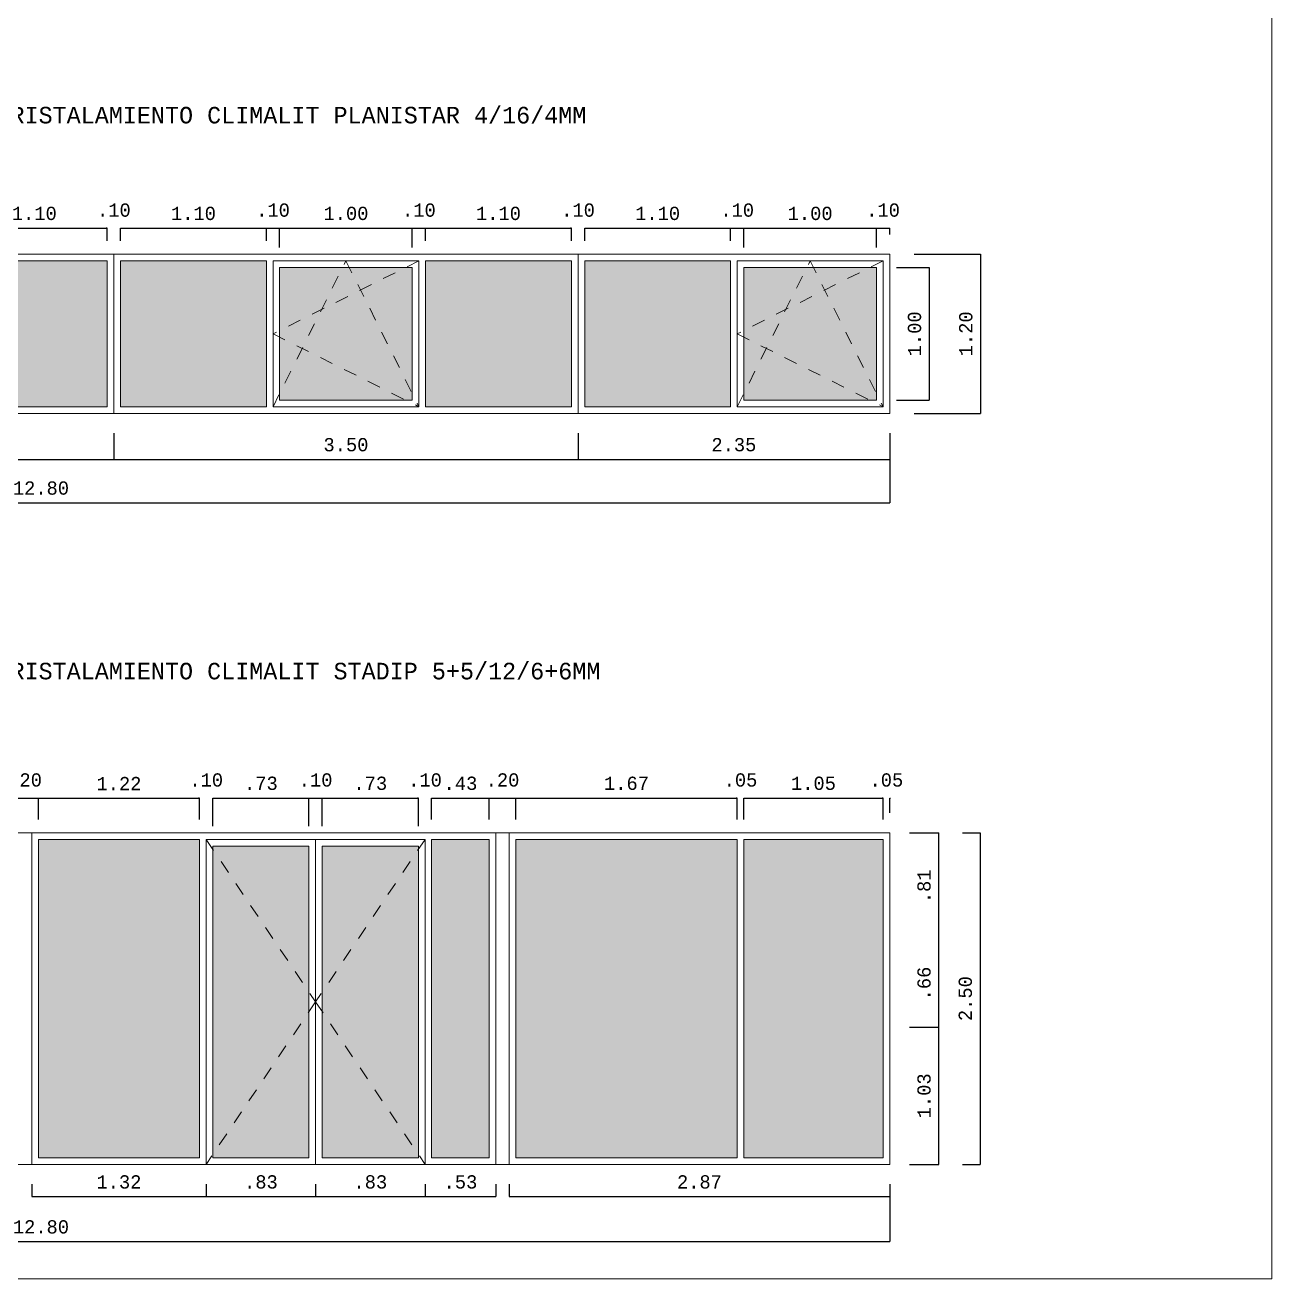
# Model space of a CAD drawing. Header units: millimetres. Extents: x 3472 to 4311, y 0 to 1645.
# Drawn here: x 3833.77 to 3843.17, y 1188.4 to 1197.86 of the extents above; entities that cross this region are included whole.
import ezdxf

# ---------------------------------------------------------------- set-up
doc = ezdxf.new("R2010")
doc.units = ezdxf.units.MM
doc.header["$LTSCALE"] = 0.1
doc.header["$PDMODE"] = 35
doc.linetypes.add('CONTINUA', pattern=[0])
doc.linetypes.add('PUNTOS', pattern=[0.25, 0, -0.25])
doc.layers.get('0').update_dxf_attribs({"lineweight": 9})
doc.layers.get('DEFPOINTS').update_dxf_attribs({"lineweight": 9})
for name, color, linetype, lineweight in [('A_cotas', 7, 'Continuous', 9), ('CARPINTERIAS', 7, 'PUNTOS', 9), ('Leyenda', 7, 'Continuous', 9)]:
    doc.layers.add(name, color=color, linetype=linetype, lineweight=lineweight)
doc.layers.add('COTAS-EXT', color=7, linetype='CONTINUA', lineweight=9, true_color=0x2e2e2e)
doc.styles.add('FUTURA', font='LUCON.TTF')
doc.styles.get("Standard").update_dxf_attribs({"font": 'LUCON.TTF'})
doc.dimstyles.new('ESCALA-100-INT', dxfattribs={"dimtxt": 0.15, "dimasz": 0.012, "dimexe": 0, "dimexo": 0, "dimgap": 0.05, "dimtad": 1, "dimzin": 4, "dimdsep": 46, "dimtxsty": 'Standard', "dimblk1": '1', "dimblk2": '1', "dimsah": 1, "dimcen": 0, "dimse1": 1, "dimse2": 1, "dimclrd": 256, "dimclrt": 7, "dimadec": 0, "dimazin": 0, "dimtfac": 1, "dimtofl": 0, "dimtmove": 2, "dimatfit": 3, "dimldrblk": '1', "dimfxl": 1, "dimtolj": 1, "dimtzin": 0, "dimarcsym": 0})

# ---------------------------------------------------------------- blocks, each defined once
blk = doc.blocks.new('*D305')
at = {"layer": 'COTAS-EXT', "lineweight": -2}
for p, q in [((3833.2868, 1196.231), (3833.2868, 1196.3276)), ((3833.2868, 1196.3276), (3834.3868, 1196.3276)), ((3834.3868, 1196.231), (3834.3868, 1196.3276))]:
    blk.add_line(p, q, dxfattribs=at)
at = {"layer": 'DEFPOINTS', "color": 0}
for p in [(3834.3868, 1196.3276), (3833.2868, 1196.081), (3834.3868, 1196.081)]:
    blk.add_point(p, dxfattribs=at)
at = {"layer": 'COTAS-EXT', "color": 250, "insert": (3833.8368, 1196.4382), "char_height": 0.1, "attachment_point": 5}
blk.add_mtext('\\A1;1.10', dxfattribs=at)
blk = doc.blocks.new('1')
at = {"layer": 'A_cotas'}
blk.add_line((0, 0), (0, 0), dxfattribs=at)
at = {"layer": 'A_cotas', "linetype": 'Continuous', "const_width": 2.44}
blk.add_lwpolyline([(0, -6.1), (0, 6.1)], dxfattribs=at)
blk = doc.blocks.new('_NONE')
at = {"color": 0, "linetype": 'ByBlock'}
blk.add_circle((0, 0), 0.25, dxfattribs=at)
blk = doc.blocks.new('*D306')
at = {"layer": 'COTAS-EXT', "lineweight": -2}
for p, q in [((3834.3868, 1196.3276), (3834.3798, 1196.3276)), ((3834.3868, 1196.231), (3834.3868, 1196.3276)), ((3834.4868, 1196.231), (3834.4868, 1196.3276)), ((3834.4868, 1196.3276), (3834.4938, 1196.3276))]:
    blk.add_line(p, q, dxfattribs=at)
at = {"layer": 'DEFPOINTS', "color": 0}
for p in [(3834.4868, 1196.3276), (3834.3868, 1196.081), (3834.4868, 1196.081)]:
    blk.add_point(p, dxfattribs=at)
at = {"layer": 'COTAS-EXT', "color": 250, "insert": (3834.4368, 1196.4632), "char_height": 0.1, "attachment_point": 5}
blk.add_mtext('\\A1;.10', dxfattribs=at)
blk = doc.blocks.new('*D307')
at = {"layer": 'COTAS-EXT', "lineweight": -2}
for p, q in [((3834.4868, 1196.231), (3834.4868, 1196.3276)), ((3834.4868, 1196.3276), (3835.5868, 1196.3276)), ((3835.5868, 1196.231), (3835.5868, 1196.3276))]:
    blk.add_line(p, q, dxfattribs=at)
at = {"layer": 'DEFPOINTS', "color": 0}
for p in [(3835.5868, 1196.3276), (3834.4868, 1196.081), (3835.5868, 1196.081)]:
    blk.add_point(p, dxfattribs=at)
at = {"layer": 'COTAS-EXT', "color": 250, "insert": (3835.0368, 1196.4382), "char_height": 0.1, "attachment_point": 5}
blk.add_mtext('\\A1;1.10', dxfattribs=at)
blk = doc.blocks.new('*D308')
at = {"layer": 'COTAS-EXT', "lineweight": -2}
for p, q in [((3835.5868, 1196.231), (3835.5868, 1196.3276)), ((3835.5868, 1196.3276), (3835.6868, 1196.3276)), ((3835.6868, 1196.181), (3835.6868, 1196.3276))]:
    blk.add_line(p, q, dxfattribs=at)
at = {"layer": 'DEFPOINTS', "color": 0}
for p in [(3835.6868, 1196.3276), (3835.5868, 1196.081), (3835.6868, 1196.031)]:
    blk.add_point(p, dxfattribs=at)
at = {"layer": 'COTAS-EXT', "color": 250, "insert": (3835.6368, 1196.4632), "char_height": 0.1, "attachment_point": 5}
blk.add_mtext('\\A1;.10', dxfattribs=at)
blk = doc.blocks.new('*D309')
at = {"layer": 'COTAS-EXT', "lineweight": -2}
for p, q in [((3835.6868, 1196.181), (3835.6868, 1196.3276)), ((3835.6868, 1196.3276), (3836.6868, 1196.3276)), ((3836.6868, 1196.181), (3836.6868, 1196.3276))]:
    blk.add_line(p, q, dxfattribs=at)
at = {"layer": 'DEFPOINTS', "color": 0}
for p in [(3836.6868, 1196.3276), (3835.6868, 1196.031), (3836.6868, 1196.031)]:
    blk.add_point(p, dxfattribs=at)
at = {"layer": 'COTAS-EXT', "color": 250, "insert": (3836.1868, 1196.4382), "char_height": 0.1, "attachment_point": 5}
blk.add_mtext('\\A1;1.00', dxfattribs=at)
blk = doc.blocks.new('*D310')
at = {"layer": 'COTAS-EXT', "lineweight": -2}
for p, q in [((3836.6868, 1196.181), (3836.6868, 1196.3276)), ((3836.6868, 1196.3276), (3836.7868, 1196.3276)), ((3836.7868, 1196.231), (3836.7868, 1196.3276))]:
    blk.add_line(p, q, dxfattribs=at)
at = {"layer": 'DEFPOINTS', "color": 0}
for p in [(3836.7868, 1196.3276), (3836.7868, 1196.081), (3836.6868, 1196.031)]:
    blk.add_point(p, dxfattribs=at)
at = {"layer": 'COTAS-EXT', "color": 250, "insert": (3836.7368, 1196.4632), "char_height": 0.1, "attachment_point": 5}
blk.add_mtext('\\A1;.10', dxfattribs=at)
blk = doc.blocks.new('*D311')
at = {"layer": 'COTAS-EXT', "lineweight": -2}
for p, q in [((3836.7868, 1196.231), (3836.7868, 1196.3276)), ((3836.7868, 1196.3276), (3837.8868, 1196.3276)), ((3837.8868, 1196.231), (3837.8868, 1196.3276))]:
    blk.add_line(p, q, dxfattribs=at)
at = {"layer": 'DEFPOINTS', "color": 0}
for p in [(3837.8868, 1196.3276), (3836.7868, 1196.081), (3837.8868, 1196.081)]:
    blk.add_point(p, dxfattribs=at)
at = {"layer": 'COTAS-EXT', "color": 250, "insert": (3837.3368, 1196.4382), "char_height": 0.1, "attachment_point": 5}
blk.add_mtext('\\A1;1.10', dxfattribs=at)
blk = doc.blocks.new('*D312')
at = {"layer": 'COTAS-EXT', "lineweight": -2}
for p, q in [((3837.8868, 1196.3276), (3837.8798, 1196.3276)), ((3837.8868, 1196.231), (3837.8868, 1196.3276)), ((3837.9868, 1196.231), (3837.9868, 1196.3276)), ((3837.9868, 1196.3276), (3837.9938, 1196.3276))]:
    blk.add_line(p, q, dxfattribs=at)
at = {"layer": 'DEFPOINTS', "color": 0}
for p in [(3837.9868, 1196.3276), (3837.8868, 1196.081), (3837.9868, 1196.081)]:
    blk.add_point(p, dxfattribs=at)
at = {"layer": 'COTAS-EXT', "color": 250, "insert": (3837.9368, 1196.4632), "char_height": 0.1, "attachment_point": 5}
blk.add_mtext('\\A1;.10', dxfattribs=at)
blk = doc.blocks.new('*D313')
at = {"layer": 'COTAS-EXT', "lineweight": -2}
for p, q in [((3837.9868, 1196.231), (3837.9868, 1196.3276)), ((3837.9868, 1196.3276), (3839.0868, 1196.3276)), ((3839.0868, 1196.231), (3839.0868, 1196.3276))]:
    blk.add_line(p, q, dxfattribs=at)
at = {"layer": 'DEFPOINTS', "color": 0}
for p in [(3839.0868, 1196.3276), (3837.9868, 1196.081), (3839.0868, 1196.081)]:
    blk.add_point(p, dxfattribs=at)
at = {"layer": 'COTAS-EXT', "color": 250, "insert": (3838.5368, 1196.4382), "char_height": 0.1, "attachment_point": 5}
blk.add_mtext('\\A1;1.10', dxfattribs=at)
blk = doc.blocks.new('*D314')
at = {"layer": 'COTAS-EXT', "lineweight": -2}
for p, q in [((3839.0868, 1196.231), (3839.0868, 1196.3276)), ((3839.0868, 1196.3276), (3839.1868, 1196.3276)), ((3839.1868, 1196.181), (3839.1868, 1196.3276))]:
    blk.add_line(p, q, dxfattribs=at)
at = {"layer": 'DEFPOINTS', "color": 0}
for p in [(3839.1868, 1196.3276), (3839.0868, 1196.081), (3839.1868, 1196.031)]:
    blk.add_point(p, dxfattribs=at)
at = {"layer": 'COTAS-EXT', "color": 250, "insert": (3839.1368, 1196.4632), "char_height": 0.1, "attachment_point": 5}
blk.add_mtext('\\A1;.10', dxfattribs=at)
blk = doc.blocks.new('*D315')
at = {"layer": 'COTAS-EXT', "lineweight": -2}
for p, q in [((3839.1868, 1196.181), (3839.1868, 1196.3276)), ((3839.1868, 1196.3276), (3840.1868, 1196.3276)), ((3840.1868, 1196.181), (3840.1868, 1196.3276))]:
    blk.add_line(p, q, dxfattribs=at)
at = {"layer": 'DEFPOINTS', "color": 0}
for p in [(3840.1868, 1196.3276), (3839.1868, 1196.031), (3840.1868, 1196.031)]:
    blk.add_point(p, dxfattribs=at)
at = {"layer": 'COTAS-EXT', "color": 250, "insert": (3839.6868, 1196.4382), "char_height": 0.1, "attachment_point": 5}
blk.add_mtext('\\A1;1.00', dxfattribs=at)
blk = doc.blocks.new('*D316')
at = {"layer": 'COTAS-EXT', "lineweight": -2}
for p, q in [((3840.1868, 1196.181), (3840.1868, 1196.3276)), ((3840.1868, 1196.3276), (3840.2868, 1196.3276)), ((3840.2868, 1196.281), (3840.2868, 1196.3276))]:
    blk.add_line(p, q, dxfattribs=at)
at = {"layer": 'DEFPOINTS', "color": 0}
for p in [(3840.2868, 1196.3276), (3840.2868, 1196.131), (3840.1868, 1196.031)]:
    blk.add_point(p, dxfattribs=at)
at = {"layer": 'COTAS-EXT', "color": 250, "insert": (3840.2368, 1196.4632), "char_height": 0.1, "attachment_point": 5}
blk.add_mtext('\\A1;.10', dxfattribs=at)
blk = doc.blocks.new('*D317')
at = {"layer": 'COTAS-EXT', "lineweight": -2}
for p, q in [((3840.3368, 1196.031), (3840.5849, 1196.031)), ((3840.5849, 1196.031), (3840.5849, 1195.031)), ((3840.3368, 1195.031), (3840.5849, 1195.031))]:
    blk.add_line(p, q, dxfattribs=at)
at = {"layer": 'DEFPOINTS', "color": 0}
for p in [(3840.1868, 1196.031), (3840.1868, 1195.031), (3840.5849, 1195.031)]:
    blk.add_point(p, dxfattribs=at)
at = {"layer": 'COTAS-EXT', "color": 250, "insert": (3840.4743, 1195.531), "char_height": 0.1, "attachment_point": 5, "rotation": 90}
blk.add_mtext('\\A1;1.00', dxfattribs=at)
blk = doc.blocks.new('*D318')
at = {"layer": 'COTAS-EXT', "lineweight": -2}
for p, q in [((3840.4716, 1196.131), (3840.9716, 1196.131)), ((3840.9716, 1196.131), (3840.9716, 1194.931)), ((3840.4716, 1194.931), (3840.9716, 1194.931))]:
    blk.add_line(p, q, dxfattribs=at)
at = {"layer": 'DEFPOINTS', "color": 0}
for p in [(3840.2868, 1196.131), (3840.2868, 1194.931), (3840.9716, 1194.931)]:
    blk.add_point(p, dxfattribs=at)
at = {"layer": 'COTAS-EXT', "color": 250, "insert": (3840.861, 1195.531), "char_height": 0.1, "attachment_point": 5, "rotation": 90}
blk.add_mtext('\\A1;1.20', dxfattribs=at)
blk = doc.blocks.new('*D320')
at = {"layer": 'COTAS-EXT', "lineweight": -2}
for p, q in [((3830.9368, 1194.781), (3830.9368, 1194.5838)), ((3834.4368, 1194.781), (3834.4368, 1194.5838)), ((3830.9368, 1194.5838), (3834.4368, 1194.5838))]:
    blk.add_line(p, q, dxfattribs=at)
at = {"layer": 'DEFPOINTS', "color": 0}
for p in [(3830.9368, 1194.931), (3834.4368, 1194.931), (3834.4368, 1194.5838)]:
    blk.add_point(p, dxfattribs=at)
at = {"layer": 'COTAS-EXT', "color": 250, "insert": (3832.6868, 1194.6943), "char_height": 0.1, "attachment_point": 5}
blk.add_mtext('\\A1;3.50', dxfattribs=at)
blk = doc.blocks.new('*D321')
at = {"layer": 'COTAS-EXT', "lineweight": -2}
for p, q in [((3834.4368, 1194.781), (3834.4368, 1194.5838)), ((3837.9368, 1194.781), (3837.9368, 1194.5838)), ((3834.4368, 1194.5838), (3837.9368, 1194.5838))]:
    blk.add_line(p, q, dxfattribs=at)
at = {"layer": 'DEFPOINTS', "color": 0}
for p in [(3834.4368, 1194.931), (3837.9368, 1194.931, 0), (3837.9368, 1194.5838)]:
    blk.add_point(p, dxfattribs=at)
at = {"layer": 'COTAS-EXT', "color": 250, "insert": (3836.1868, 1194.6943), "char_height": 0.1, "attachment_point": 5}
blk.add_mtext('\\A1;3.50', dxfattribs=at)
blk = doc.blocks.new('*D322')
at = {"layer": 'COTAS-EXT', "lineweight": -2}
for p, q in [((3837.9368, 1194.781), (3837.9368, 1194.5838)), ((3840.2868, 1194.781), (3840.2868, 1194.5838)), ((3837.9368, 1194.5838), (3840.2868, 1194.5838))]:
    blk.add_line(p, q, dxfattribs=at)
at = {"layer": 'DEFPOINTS', "color": 0}
for p in [(3837.9368, 1194.931), (3840.2868, 1194.931), (3840.2868, 1194.5838)]:
    blk.add_point(p, dxfattribs=at)
at = {"layer": 'COTAS-EXT', "color": 250, "insert": (3839.1118, 1194.6943), "char_height": 0.1, "attachment_point": 5}
blk.add_mtext('\\A1;2.35', dxfattribs=at)
blk = doc.blocks.new('*D64')
at = {"layer": 'COTAS-EXT', "lineweight": -2}
for p, q in [((3827.4868, 1194.7567), (3827.4868, 1194.2567)), ((3840.2868, 1194.7567), (3840.2868, 1194.2567)), ((3827.4868, 1194.2567), (3840.2868, 1194.2567))]:
    blk.add_line(p, q, dxfattribs=at)
at = {"layer": 'DEFPOINTS', "color": 0}
for p in [(3827.4868, 1194.931), (3840.2868, 1194.931), (3840.2868, 1194.2567)]:
    blk.add_point(p, dxfattribs=at)
at = {"layer": 'COTAS-EXT', "color": 250, "insert": (3833.8868, 1194.3673), "char_height": 0.1, "attachment_point": 5}
blk.add_mtext('\\A1;12.80', dxfattribs=at)
blk = doc.blocks.new('*D329')
at = {"layer": 'COTAS-EXT', "lineweight": -2}
for p, q in [((3833.6671, 1191.8682), (3833.6671, 1192.0306)), ((3833.6671, 1192.0306), (3833.8672, 1192.0306)), ((3833.8672, 1191.8682), (3833.8672, 1192.0306))]:
    blk.add_line(p, q, dxfattribs=at)
at = {"layer": 'DEFPOINTS', "color": 0}
for p in [(3833.8672, 1192.0306), (3833.6671, 1191.7182), (3833.8672, 1191.7182)]:
    blk.add_point(p, dxfattribs=at)
at = {"layer": 'COTAS-EXT', "color": 250, "insert": (3833.7672, 1192.1662), "char_height": 0.1, "attachment_point": 5}
blk.add_mtext('\\A1;.20', dxfattribs=at)
blk = doc.blocks.new('*D330')
at = {"layer": 'COTAS-EXT', "lineweight": -2}
for p, q in [((3833.8672, 1191.8682), (3833.8672, 1192.0306)), ((3833.8672, 1192.0306), (3835.083, 1192.0306)), ((3835.083, 1191.8682), (3835.083, 1192.0306))]:
    blk.add_line(p, q, dxfattribs=at)
at = {"layer": 'DEFPOINTS', "color": 0}
for p in [(3835.083, 1192.0306), (3833.8672, 1191.7182), (3835.083, 1191.7182)]:
    blk.add_point(p, dxfattribs=at)
at = {"layer": 'COTAS-EXT', "color": 250, "insert": (3834.4751, 1192.1397), "char_height": 0.1, "attachment_point": 5}
blk.add_mtext('\\A1;1.22', dxfattribs=at)
blk = doc.blocks.new('*D331')
at = {"layer": 'COTAS-EXT', "lineweight": -2}
for p, q in [((3835.083, 1192.0306), (3835.076, 1192.0306)), ((3835.083, 1191.8682), (3835.083, 1192.0306)), ((3835.183, 1191.8182), (3835.183, 1192.0306)), ((3835.183, 1192.0306), (3835.19, 1192.0306))]:
    blk.add_line(p, q, dxfattribs=at)
at = {"layer": 'DEFPOINTS', "color": 0}
for p in [(3835.183, 1192.0306), (3835.083, 1191.7182), (3835.183, 1191.6682)]:
    blk.add_point(p, dxfattribs=at)
at = {"layer": 'COTAS-EXT', "color": 250, "insert": (3835.133, 1192.1662), "char_height": 0.1, "attachment_point": 5}
blk.add_mtext('\\A1;.10', dxfattribs=at)
blk = doc.blocks.new('*D332')
at = {"layer": 'COTAS-EXT', "lineweight": -2}
for p, q in [((3835.183, 1191.8182), (3835.183, 1192.0306)), ((3835.183, 1192.0306), (3835.908, 1192.0306)), ((3835.908, 1191.8182), (3835.908, 1192.0306))]:
    blk.add_line(p, q, dxfattribs=at)
at = {"layer": 'DEFPOINTS', "color": 0}
for p in [(3835.908, 1192.0306), (3835.183, 1191.6682), (3835.908, 1191.6682)]:
    blk.add_point(p, dxfattribs=at)
at = {"layer": 'COTAS-EXT', "color": 250, "insert": (3835.5455, 1192.1412), "char_height": 0.1, "attachment_point": 5}
blk.add_mtext('\\A1;.73', dxfattribs=at)
blk = doc.blocks.new('*D333')
at = {"layer": 'COTAS-EXT', "lineweight": -2}
for p, q in [((3835.908, 1191.8182), (3835.908, 1192.0306)), ((3835.908, 1192.0306), (3836.008, 1192.0306)), ((3836.008, 1191.8182), (3836.008, 1192.0306))]:
    blk.add_line(p, q, dxfattribs=at)
at = {"layer": 'DEFPOINTS', "color": 0}
for p in [(3836.008, 1192.0306), (3835.908, 1191.6682), (3836.008, 1191.6682)]:
    blk.add_point(p, dxfattribs=at)
at = {"layer": 'COTAS-EXT', "color": 250, "insert": (3835.958, 1192.1662), "char_height": 0.1, "attachment_point": 5}
blk.add_mtext('\\A1;.10', dxfattribs=at)
blk = doc.blocks.new('*D334')
at = {"layer": 'COTAS-EXT', "lineweight": -2}
for p, q in [((3836.008, 1191.8182), (3836.008, 1192.0306)), ((3836.008, 1192.0306), (3836.733, 1192.0306)), ((3836.733, 1191.8182), (3836.733, 1192.0306))]:
    blk.add_line(p, q, dxfattribs=at)
at = {"layer": 'DEFPOINTS', "color": 0}
for p in [(3836.733, 1192.0306), (3836.008, 1191.6682), (3836.733, 1191.6682)]:
    blk.add_point(p, dxfattribs=at)
at = {"layer": 'COTAS-EXT', "color": 250, "insert": (3836.3705, 1192.1412), "char_height": 0.1, "attachment_point": 5}
blk.add_mtext('\\A1;.73', dxfattribs=at)
blk = doc.blocks.new('*D335')
at = {"layer": 'COTAS-EXT', "lineweight": -2}
for p, q in [((3836.733, 1192.0306), (3836.726, 1192.0306)), ((3836.733, 1191.8182), (3836.733, 1192.0306)), ((3836.833, 1191.8682), (3836.833, 1192.0306)), ((3836.833, 1192.0306), (3836.84, 1192.0306))]:
    blk.add_line(p, q, dxfattribs=at)
at = {"layer": 'DEFPOINTS', "color": 0}
for p in [(3836.833, 1192.0306), (3836.733, 1191.6682), (3836.833, 1191.7182)]:
    blk.add_point(p, dxfattribs=at)
at = {"layer": 'COTAS-EXT', "color": 250, "insert": (3836.783, 1192.1662), "char_height": 0.1, "attachment_point": 5}
blk.add_mtext('\\A1;.10', dxfattribs=at)
blk = doc.blocks.new('*D336')
at = {"layer": 'COTAS-EXT', "lineweight": -2}
for p, q in [((3836.833, 1191.8682), (3836.833, 1192.0306)), ((3836.833, 1192.0306), (3837.2673, 1192.0306)), ((3837.2673, 1191.8682), (3837.2673, 1192.0306))]:
    blk.add_line(p, q, dxfattribs=at)
at = {"layer": 'DEFPOINTS', "color": 0}
for p in [(3837.2673, 1192.0306), (3836.833, 1191.7182), (3837.2673, 1191.7182)]:
    blk.add_point(p, dxfattribs=at)
at = {"layer": 'COTAS-EXT', "color": 250, "insert": (3837.0502, 1192.1412), "char_height": 0.1, "attachment_point": 5}
blk.add_mtext('\\A1;.43', dxfattribs=at)
blk = doc.blocks.new('*D337')
at = {"layer": 'COTAS-EXT', "lineweight": -2}
for p, q in [((3837.2673, 1191.8682), (3837.2673, 1192.0306)), ((3837.2673, 1192.0306), (3837.4673, 1192.0306)), ((3837.4673, 1191.8682), (3837.4673, 1192.0306))]:
    blk.add_line(p, q, dxfattribs=at)
at = {"layer": 'DEFPOINTS', "color": 0}
for p in [(3837.4673, 1192.0306), (3837.2673, 1191.7182), (3837.4673, 1191.7182)]:
    blk.add_point(p, dxfattribs=at)
at = {"layer": 'COTAS-EXT', "color": 250, "insert": (3837.3673, 1192.1662), "char_height": 0.1, "attachment_point": 5}
blk.add_mtext('\\A1;.20', dxfattribs=at)
blk = doc.blocks.new('*D338')
at = {"layer": 'COTAS-EXT', "lineweight": -2}
for p, q in [((3837.4673, 1191.8682), (3837.4673, 1192.0306)), ((3837.4673, 1192.0306), (3839.1368, 1192.0306)), ((3839.1368, 1191.8682), (3839.1368, 1192.0306))]:
    blk.add_line(p, q, dxfattribs=at)
at = {"layer": 'DEFPOINTS', "color": 0}
for p in [(3839.1368, 1192.0306), (3837.4673, 1191.7182), (3839.1368, 1191.7182)]:
    blk.add_point(p, dxfattribs=at)
at = {"layer": 'COTAS-EXT', "color": 250, "insert": (3838.3021, 1192.1412), "char_height": 0.1, "attachment_point": 5}
blk.add_mtext('\\A1;1.67', dxfattribs=at)
blk = doc.blocks.new('*D339')
at = {"layer": 'COTAS-EXT', "lineweight": -2}
for p, q in [((3839.1368, 1192.0306), (3839.1298, 1192.0306)), ((3839.1368, 1191.8682), (3839.1368, 1192.0306)), ((3839.1868, 1191.8682), (3839.1868, 1192.0306)), ((3839.1868, 1192.0306), (3839.1938, 1192.0306))]:
    blk.add_line(p, q, dxfattribs=at)
at = {"layer": 'DEFPOINTS', "color": 0}
for p in [(3839.1868, 1192.0306), (3839.1368, 1191.7182), (3839.1868, 1191.7182)]:
    blk.add_point(p, dxfattribs=at)
at = {"layer": 'COTAS-EXT', "color": 250, "insert": (3839.1618, 1192.1662), "char_height": 0.1, "attachment_point": 5}
blk.add_mtext('\\A1;.05', dxfattribs=at)
blk = doc.blocks.new('*D340')
at = {"layer": 'COTAS-EXT', "lineweight": -2}
for p, q in [((3839.1868, 1191.8682), (3839.1868, 1192.0306)), ((3839.1868, 1192.0306), (3840.2368, 1192.0306)), ((3840.2368, 1191.8682), (3840.2368, 1192.0306))]:
    blk.add_line(p, q, dxfattribs=at)
at = {"layer": 'DEFPOINTS', "color": 0}
for p in [(3840.2368, 1192.0306), (3839.1868, 1191.7182), (3840.2368, 1191.7182)]:
    blk.add_point(p, dxfattribs=at)
at = {"layer": 'COTAS-EXT', "color": 250, "insert": (3839.7118, 1192.1412), "char_height": 0.1, "attachment_point": 5}
blk.add_mtext('\\A1;1.05', dxfattribs=at)
blk = doc.blocks.new('*D341')
at = {"layer": 'COTAS-EXT', "lineweight": -2}
for p, q in [((3840.2368, 1192.0306), (3840.2298, 1192.0306)), ((3840.2368, 1191.8682), (3840.2368, 1192.0306)), ((3840.2868, 1191.9182), (3840.2868, 1192.0306)), ((3840.2868, 1192.0306), (3840.2938, 1192.0306))]:
    blk.add_line(p, q, dxfattribs=at)
at = {"layer": 'DEFPOINTS', "color": 0}
for p in [(3840.2868, 1192.0306), (3840.2868, 1191.7682), (3840.2368, 1191.7182)]:
    blk.add_point(p, dxfattribs=at)
at = {"layer": 'COTAS-EXT', "color": 250, "insert": (3840.2618, 1192.1662), "char_height": 0.1, "attachment_point": 5}
blk.add_mtext('\\A1;.05', dxfattribs=at)
blk = doc.blocks.new('*D344')
at = {"layer": 'COTAS-EXT', "lineweight": -2}
for p, q in [((3840.836, 1191.7682), (3840.9681, 1191.7682)), ((3840.9681, 1191.7682), (3840.9681, 1189.2682)), ((3840.836, 1189.2682), (3840.9681, 1189.2682))]:
    blk.add_line(p, q, dxfattribs=at)
at = {"layer": 'DEFPOINTS', "color": 0}
for p in [(3840.686, 1191.7682), (3840.686, 1189.2682), (3840.9681, 1189.2682)]:
    blk.add_point(p, dxfattribs=at)
at = {"layer": 'COTAS-EXT', "color": 250, "insert": (3840.8575, 1190.5182), "char_height": 0.1, "attachment_point": 5, "rotation": 90}
blk.add_mtext('\\A1;2.50', dxfattribs=at)
blk = doc.blocks.new('*D347')
at = {"layer": 'COTAS-EXT', "lineweight": -2}
for p, q in [((3833.8172, 1189.1181), (3833.8172, 1189.0249)), ((3835.133, 1189.1182), (3835.133, 1189.0249)), ((3833.8172, 1189.0249), (3835.133, 1189.0249))]:
    blk.add_line(p, q, dxfattribs=at)
at = {"layer": 'DEFPOINTS', "color": 0}
for p in [(3833.8172, 1189.2681), (3835.133, 1189.2682), (3835.133, 1189.0249)]:
    blk.add_point(p, dxfattribs=at)
at = {"layer": 'COTAS-EXT', "color": 250, "insert": (3834.4751, 1189.1355), "char_height": 0.1, "attachment_point": 5}
blk.add_mtext('\\A1;1.32', dxfattribs=at)
blk = doc.blocks.new('*D348')
at = {"layer": 'COTAS-EXT', "lineweight": -2}
for p, q in [((3835.133, 1189.1182), (3835.133, 1189.0249)), ((3835.958, 1189.1182), (3835.958, 1189.0249)), ((3835.133, 1189.0249), (3835.958, 1189.0249))]:
    blk.add_line(p, q, dxfattribs=at)
at = {"layer": 'DEFPOINTS', "color": 0}
for p in [(3835.133, 1189.2682), (3835.958, 1189.2682), (3835.958, 1189.0249)]:
    blk.add_point(p, dxfattribs=at)
at = {"layer": 'COTAS-EXT', "color": 250, "insert": (3835.5455, 1189.1355), "char_height": 0.1, "attachment_point": 5}
blk.add_mtext('\\A1;.83', dxfattribs=at)
blk = doc.blocks.new('*D349')
at = {"layer": 'COTAS-EXT', "lineweight": -2}
for p, q in [((3835.958, 1189.1182), (3835.958, 1189.0249)), ((3836.783, 1189.1182), (3836.783, 1189.0249)), ((3835.958, 1189.0249), (3836.783, 1189.0249))]:
    blk.add_line(p, q, dxfattribs=at)
at = {"layer": 'DEFPOINTS', "color": 0}
for p in [(3835.958, 1189.2682), (3836.783, 1189.2682), (3836.783, 1189.0249)]:
    blk.add_point(p, dxfattribs=at)
at = {"layer": 'COTAS-EXT', "color": 250, "insert": (3836.3705, 1189.1355), "char_height": 0.1, "attachment_point": 5}
blk.add_mtext('\\A1;.83', dxfattribs=at)
blk = doc.blocks.new('*D350')
at = {"layer": 'COTAS-EXT', "lineweight": -2}
for p, q in [((3836.783, 1189.1182), (3836.783, 1189.0249)), ((3837.3173, 1189.1182), (3837.3173, 1189.0249)), ((3836.783, 1189.0249), (3837.3173, 1189.0249))]:
    blk.add_line(p, q, dxfattribs=at)
at = {"layer": 'DEFPOINTS', "color": 0}
for p in [(3836.783, 1189.2682), (3837.3173, 1189.2682), (3837.3173, 1189.0249)]:
    blk.add_point(p, dxfattribs=at)
at = {"layer": 'COTAS-EXT', "color": 250, "insert": (3837.0502, 1189.1355), "char_height": 0.1, "attachment_point": 5}
blk.add_mtext('\\A1;.53', dxfattribs=at)
blk = doc.blocks.new('*D351')
at = {"layer": 'COTAS-EXT', "lineweight": -2}
for p, q in [((3837.4173, 1189.1182), (3837.4173, 1189.0249)), ((3840.2868, 1189.1182), (3840.2868, 1189.0249)), ((3837.4173, 1189.0249), (3840.2868, 1189.0249))]:
    blk.add_line(p, q, dxfattribs=at)
at = {"layer": 'DEFPOINTS', "color": 0}
for p in [(3837.4173, 1189.2682), (3840.2868, 1189.2682), (3840.2868, 1189.0249)]:
    blk.add_point(p, dxfattribs=at)
at = {"layer": 'COTAS-EXT', "color": 250, "insert": (3838.8521, 1189.1355), "char_height": 0.1, "attachment_point": 5}
blk.add_mtext('\\A1;2.87', dxfattribs=at)
blk = doc.blocks.new('*D362')
at = {"layer": 'COTAS-EXT', "lineweight": -2}
for p, q in [((3840.4368, 1190.3024), (3840.6568, 1190.3024)), ((3840.6568, 1189.2682), (3840.6568, 1190.3024)), ((3840.4368, 1189.2682), (3840.6568, 1189.2682))]:
    blk.add_line(p, q, dxfattribs=at)
at = {"layer": 'DEFPOINTS', "color": 0}
for p in [(3840.2868, 1190.3024), (3840.6568, 1190.3024), (3840.2868, 1189.2682)]:
    blk.add_point(p, dxfattribs=at)
at = {"layer": 'COTAS-EXT', "color": 250, "insert": (3840.5462, 1189.7853), "char_height": 0.1, "attachment_point": 5, "rotation": 90}
blk.add_mtext('\\A1;1.03', dxfattribs=at)
blk = doc.blocks.new('*D363')
at = {"layer": 'COTAS-EXT', "lineweight": -2}
for p, q in [((3840.6568, 1190.3024), (3840.6568, 1190.9615)), ((3840.4368, 1190.3024), (3840.6568, 1190.3024))]:
    blk.add_line(p, q, dxfattribs=at)
at = {"layer": 'DEFPOINTS', "color": 0}
for p in [(3840.5365, 1190.9615), (3840.6568, 1190.9615), (3840.2868, 1190.3024)]:
    blk.add_point(p, dxfattribs=at)
at = {"layer": 'COTAS-EXT', "color": 250, "insert": (3840.5462, 1190.632), "char_height": 0.1, "attachment_point": 5, "rotation": 90}
blk.add_mtext('\\A1;.66', dxfattribs=at)
blk = doc.blocks.new('*D367')
at = {"layer": 'COTAS-EXT', "lineweight": -2}
for p in [(3840.4368, 1191.7682), (3840.6568, 1190.9615)]:
    blk.add_line(p, (3840.6568, 1191.7682), dxfattribs=at)
at = {"layer": 'DEFPOINTS', "color": 0}
for p in [(3840.2868, 1191.7682), (3840.6568, 1191.7682), (3840.5365, 1190.9615)]:
    blk.add_point(p, dxfattribs=at)
at = {"layer": 'COTAS-EXT', "color": 250, "insert": (3840.5462, 1191.3649), "char_height": 0.1, "attachment_point": 5, "rotation": 90}
blk.add_mtext('\\A1;.81', dxfattribs=at)
blk = doc.blocks.new('*D374')
at = {"layer": 'COTAS-EXT', "lineweight": -2}
for p, q in [((3827.4868, 1189.1182), (3827.4868, 1188.6859)), ((3840.2868, 1189.1182), (3840.2868, 1188.6859)), ((3827.4868, 1188.6859), (3840.2868, 1188.6859))]:
    blk.add_line(p, q, dxfattribs=at)
at = {"layer": 'DEFPOINTS', "color": 0}
for p in [(3827.4868, 1189.2682), (3840.2868, 1189.2682), (3840.2868, 1188.6859)]:
    blk.add_point(p, dxfattribs=at)
at = {"layer": 'COTAS-EXT', "color": 250, "insert": (3833.8868, 1188.7965), "char_height": 0.1, "attachment_point": 5}
blk.add_mtext('\\A1;12.80', dxfattribs=at)

msp = doc.modelspace()

# ---------------------------------------------------------------- hatches: boundary and pattern name
at = {"layer": 'COTAS-EXT'}
h = msp.add_hatch(dxfattribs=at)
h.set_pattern_fill('DOTS', color=256, scale=0.01, angle=90, style=0)
h.set_pattern_definition([(90, (3827.536754, 1194.981035), (-0.015875, 0.0079375), [0, -0.015875])])
h.paths.add_polyline_path([(3840.1868, 1196.031), (3839.1868, 1196.031), (3839.1868, 1195.031), (3840.1868, 1195.031)])
h.paths.add_polyline_path([(3839.0868, 1196.081), (3837.9868, 1196.081), (3837.9868, 1194.981), (3839.0868, 1194.981)])
h.paths.add_polyline_path([(3837.8868, 1196.081), (3836.7868, 1196.081), (3836.7868, 1194.981), (3837.8868, 1194.981)])
h.paths.add_polyline_path([(3836.6868, 1196.031), (3835.6868, 1196.031), (3835.6868, 1195.031), (3836.6868, 1195.031)])
h.paths.add_polyline_path([(3835.5868, 1196.081), (3834.4868, 1196.081), (3834.4868, 1194.981), (3835.5868, 1194.981)])
h.paths.add_polyline_path([(3834.3868, 1196.081), (3833.2868, 1196.081), (3833.2868, 1194.981), (3834.3868, 1194.981)])
h.paths.add_polyline_path([(3833.1868, 1196.031), (3832.1868, 1196.031), (3832.1868, 1195.031), (3833.1868, 1195.031)])
h.paths.add_polyline_path([(3832.0868, 1196.081), (3830.9868, 1196.081), (3830.9868, 1194.981), (3832.0868, 1194.981)])
h.paths.add_polyline_path([(3830.8868, 1196.081), (3829.7868, 1196.081), (3829.7868, 1194.981), (3830.8868, 1194.981)])
h.paths.add_polyline_path([(3829.6868, 1196.031), (3828.6868, 1196.031), (3828.6868, 1195.031), (3829.6868, 1195.031)])
h.paths.add_polyline_path([(3828.5868, 1196.081), (3827.5368, 1196.081), (3827.5368, 1194.981), (3828.5868, 1194.981)])
h = msp.add_hatch(dxfattribs=at)
h.set_pattern_fill('DOTS', color=256, scale=0.01, angle=90, style=0)
h.set_pattern_definition([(90, (3827.536754, 1189.31817), (-0.015875, 0.0079375), [0, -0.015875])])
h.paths.add_polyline_path([(3840.2368, 1191.7182), (3839.1868, 1191.7182), (3839.1868, 1189.3182), (3840.2368, 1189.3182)])
h.paths.add_polyline_path([(3839.1368, 1191.7182), (3837.4673, 1191.7182), (3837.4673, 1189.3182), (3839.1368, 1189.3182)])
h.paths.add_polyline_path([(3837.2673, 1191.7182), (3836.833, 1191.7182), (3836.833, 1189.3182), (3837.2673, 1189.3182)])
h.paths.add_polyline_path([(3836.733, 1191.6682), (3836.008, 1191.6682), (3836.008, 1189.3182), (3836.733, 1189.3182)])
h.paths.add_polyline_path([(3835.908, 1191.6682), (3835.183, 1191.6682), (3835.183, 1189.3182), (3835.908, 1189.3182)])
h.paths.add_polyline_path([(3835.083, 1191.7182), (3833.8672, 1191.7182), (3833.8672, 1189.3182), (3835.083, 1189.3182)])
h.paths.add_polyline_path([(3833.6671, 1191.7182), (3830.8194, 1191.7182), (3830.8194, 1189.3182), (3833.6671, 1189.3182)])
h.paths.add_polyline_path([(3830.7068, 1191.7182), (3828.6368, 1191.7182), (3828.6368, 1189.3182), (3830.7068, 1189.3182)])
h.paths.add_polyline_path([(3828.5868, 1191.7182), (3827.5368, 1191.7182), (3827.5368, 1189.3182), (3828.5868, 1189.3182)])

# ---------------------------------------------------------------- linework, layer by layer
for p, q in [((3834.4368, 1196.131), (3834.4368, 1194.931)), ((3837.9368, 1196.131), (3837.9368, 1194.931)), ((3833.8172, 1189.2681), (3833.8172, 1191.7682)), ((3837.3173, 1189.2682), (3837.3173, 1191.7682)), ((3837.4173, 1189.2682), (3837.4173, 1191.7682)), ((3833.8672, 1189.3182), (3833.8672, 1191.7182)), ((3833.8672, 1191.7182), (3835.083, 1191.7182)), ((3835.083, 1191.7182), (3835.083, 1189.3182)), ((3835.133, 1191.7182), (3835.133, 1189.2682)), ((3835.133, 1191.7182), (3836.783, 1191.7182)), ((3835.958, 1191.7182), (3835.958, 1189.2682)), ((3836.783, 1191.7182), (3836.783, 1189.2682)), ((3835.083, 1189.3182), (3833.8672, 1189.3182))]:
    msp.add_line(p, q)
at = {"elevation": 0}
for points in [[(3827.4868, 1196.131), (3840.2868, 1196.131), (3840.2868, 1194.931), (3827.4868, 1194.931)], [(3833.2868, 1196.081), (3834.3868, 1196.081), (3834.3868, 1194.981), (3833.2868, 1194.981)], [(3834.4868, 1196.081), (3835.5868, 1196.081), (3835.5868, 1194.981), (3834.4868, 1194.981)], [(3835.6368, 1196.081), (3836.7368, 1196.081), (3836.7368, 1194.981), (3835.6368, 1194.981)], [(3836.7868, 1196.081), (3837.8868, 1196.081), (3837.8868, 1194.981), (3836.7868, 1194.981)], [(3837.9868, 1196.081), (3839.0868, 1196.081), (3839.0868, 1194.981), (3837.9868, 1194.981)], [(3839.1368, 1196.081), (3840.2368, 1196.081), (3840.2368, 1194.981), (3839.1368, 1194.981)], [(3835.6868, 1195.031), (3836.6868, 1195.031), (3836.6868, 1196.031), (3835.6868, 1196.031)], [(3840.1868, 1196.031), (3839.1868, 1196.031), (3839.1868, 1195.031), (3840.1868, 1195.031)], [(3827.4868, 1191.7682), (3840.2868, 1191.7682), (3840.2868, 1189.2682), (3827.4868, 1189.2682)], [(3835.908, 1191.6682), (3835.183, 1191.6682), (3835.183, 1189.3182), (3835.908, 1189.3182)], [(3836.733, 1191.6682), (3836.008, 1191.6682), (3836.008, 1189.3182), (3836.733, 1189.3182)], [(3837.2673, 1191.7182), (3836.833, 1191.7182), (3836.833, 1189.3182), (3837.2673, 1189.3182)], [(3839.1368, 1189.3182), (3837.4673, 1189.3182), (3837.4673, 1191.7182), (3839.1368, 1191.7182)], [(3840.2368, 1191.7182), (3839.1868, 1191.7182), (3839.1868, 1189.3182), (3840.2368, 1189.3182)]]:
    msp.add_lwpolyline(points, close=True, dxfattribs=at)
at = {"layer": 'CARPINTERIAS', "elevation": 0}
for points in [[(3836.7368, 1196.081), (3835.6368, 1195.531), (3836.7368, 1194.981)], [(3835.6368, 1194.981), (3836.1868, 1196.081), (3836.7368, 1194.981)], [(3840.2368, 1196.081), (3839.1368, 1195.531), (3840.2368, 1194.981)], [(3839.1368, 1194.981), (3839.6868, 1196.081), (3840.2368, 1194.981)], [(3835.133, 1191.7182), (3835.958, 1190.4932), (3835.133, 1189.2682)], [(3836.783, 1191.7182), (3835.958, 1190.4932), (3836.783, 1189.2682)]]:
    msp.add_lwpolyline(points, dxfattribs=at)
at = {"layer": 'COTAS-EXT'}
msp.add_lwpolyline([(3803.3658, 1207.3133), (3843.1688, 1207.3133), (3843.1688, 1188.4046), (3803.3658, 1188.4046)], close=True, dxfattribs=at)

# ---------------------------------------------------------------- texts
at = {"layer": 'Leyenda', "style": 'FUTURA'}
for s, p in [('ALUMINIO NATURAL CON R.P.T. TIPO SISTEMA 3000 CORTIZO / ACRISTALAMIENTO CLIMALIT PLANISTAR 4/16/4MM', (3827.5145, 1197.1173)), ('ALUMINIO NATURAL CON R.P.T. TIPO SISTEMA 3500 CORTIZO / ACRISTALAMIENTO CLIMALIT STADIP 5+5/12/6+6MM', (3827.5145, 1192.9254))]:
    msp.add_text(s, height=0.125, rotation=360, dxfattribs=at).set_placement(p)

# ---------------------------------------------------------------- dimensions: what is measured, and where the dimension line sits
at = {"layer": 'COTAS-EXT'}
for base, p1, p2, picture, middle in [((3834.3868, 1196.3276), (3833.2868, 1196.081), (3834.3868, 1196.081), '*D305', (3833.8368, 1196.4382)), ((3834.4868, 1196.3276), (3834.3868, 1196.081), (3834.4868, 1196.081), '*D306', (3834.4368, 1196.4632)), ((3835.5868, 1196.3276), (3834.4868, 1196.081), (3835.5868, 1196.081), '*D307', (3835.0368, 1196.4382)), ((3835.6868, 1196.3276), (3835.5868, 1196.081), (3835.6868, 1196.031), '*D308', (3835.6368, 1196.4632)), ((3836.6868, 1196.3276), (3835.6868, 1196.031), (3836.6868, 1196.031), '*D309', (3836.1868, 1196.4382)), ((3836.7868, 1196.3276), (3836.6868, 1196.031), (3836.7868, 1196.081), '*D310', (3836.7368, 1196.4632)), ((3837.8868, 1196.3276), (3836.7868, 1196.081), (3837.8868, 1196.081), '*D311', (3837.3368, 1196.4382)), ((3837.9868, 1196.3276), (3837.8868, 1196.081), (3837.9868, 1196.081), '*D312', (3837.9368, 1196.4632)), ((3839.0868, 1196.3276), (3837.9868, 1196.081), (3839.0868, 1196.081), '*D313', (3838.5368, 1196.4382)), ((3839.1868, 1196.3276), (3839.0868, 1196.081), (3839.1868, 1196.031), '*D314', (3839.1368, 1196.4632)), ((3840.1868, 1196.3276), (3839.1868, 1196.031), (3840.1868, 1196.031), '*D315', (3839.6868, 1196.4382)), ((3840.2868, 1196.3276), (3840.1868, 1196.031), (3840.2868, 1196.131), '*D316', (3840.2368, 1196.4632)), ((3840.2868, 1194.2567), (3827.4868, 1194.931), (3840.2868, 1194.931), '*D64', (3833.8868, 1194.3673)), ((3834.4368, 1194.5838), (3830.9368, 1194.931), (3834.4368, 1194.931), '*D320', (3832.6868, 1194.6943)), ((3837.9368, 1194.5838), (3834.4368, 1194.931), (3837.9368, 1194.931, 0), '*D321', (3836.1868, 1194.6943)), ((3840.2868, 1194.5838), (3837.9368, 1194.931), (3840.2868, 1194.931), '*D322', (3839.1118, 1194.6943)), ((3833.8672, 1192.0306), (3833.6671, 1191.7182), (3833.8672, 1191.7182), '*D329', (3833.7672, 1192.1662)), ((3835.083, 1192.0306), (3833.8672, 1191.7182), (3835.083, 1191.7182), '*D330', (3834.4751, 1192.1397)), ((3835.183, 1192.0306), (3835.083, 1191.7182), (3835.183, 1191.6682), '*D331', (3835.133, 1192.1662)), ((3835.9080215315, 1192.0306042148), (3835.1830215315, 1191.6682149814), (3835.9080215315, 1191.6682149814), '*D332', (3835.5455215315, 1192.1411653995)), ((3836.008, 1192.0306), (3835.908, 1191.6682), (3836.008, 1191.6682), '*D333', (3835.958, 1192.1662)), ((3836.7330215316, 1192.0306042148), (3836.0080215315, 1191.6682149815), (3836.7330215316, 1191.6682149815), '*D334', (3836.3705215316, 1192.1411653995)), ((3836.833, 1192.0306), (3836.733, 1191.6682), (3836.833, 1191.7182), '*D335', (3836.783, 1192.1662)), ((3837.2673, 1192.0306), (3836.833, 1191.7182), (3837.2673, 1191.7182), '*D336', (3837.0502, 1192.1412)), ((3837.4673, 1192.0306), (3837.2673, 1191.7182), (3837.4673, 1191.7182), '*D337', (3837.3673, 1192.1662)), ((3839.1368, 1192.0306), (3837.4673, 1191.7182), (3839.1368, 1191.7182), '*D338', (3838.3021, 1192.1412)), ((3839.1868, 1192.0306), (3839.1368, 1191.7182), (3839.1868, 1191.7182), '*D339', (3839.1618, 1192.1662)), ((3840.2368, 1192.0306), (3839.1868, 1191.7182), (3840.2368, 1191.7182), '*D340', (3839.7118, 1192.1412)), ((3840.2868, 1192.0306), (3840.2368, 1191.7182), (3840.2868, 1191.7682), '*D341', (3840.2618, 1192.1662)), ((3840.2868, 1188.6859), (3827.4868, 1189.2682), (3840.2868, 1189.2682), '*D374', (3833.8868, 1188.7965)), ((3835.133, 1189.0249), (3833.8172, 1189.2681), (3835.133, 1189.2682), '*D347', (3834.4751, 1189.1355)), ((3835.9580215315, 1189.0249291743), (3835.1330215315, 1189.2682149813), (3835.9580215315, 1189.2682149813), '*D348', (3835.5455215315, 1189.135490359)), ((3836.7830215316, 1189.0249291743), (3835.9580215315, 1189.2682149813), (3836.7830215316, 1189.2682149813), '*D349', (3836.3705215316, 1189.135490359)), ((3837.3173, 1189.0249), (3836.783, 1189.2682), (3837.3173, 1189.2682), '*D350', (3837.0502, 1189.1355)), ((3840.2868, 1189.0249), (3837.4173, 1189.2682), (3840.2868, 1189.2682), '*D351', (3838.8521, 1189.1355))]:
    dim = msp.add_linear_dim(base=base, p1=p1, p2=p2, dimstyle='ESCALA-100-INT', override={"dimtxt": 0.1, "dimasz": 0.007, "dimexo": 0.15, "dimblk": 'NONE', "dimsah": 0, "dimse1": 0, "dimse2": 0, "dimclre": 256, "dimclrt": 250, "dimfxl": 0.5, "dimfxlon": 1}, dxfattribs=at)
    dim.commit()
    dim.dimension.update_dxf_attribs({"geometry": picture, "text_midpoint": middle})
for base, p1, p2, picture, middle in [((3840.9716, 1194.931), (3840.2868, 1196.131), (3840.2868, 1194.931), '*D318', (3840.861, 1195.531)), ((3840.5849, 1195.031), (3840.1868, 1196.031), (3840.1868, 1195.031), '*D317', (3840.4743, 1195.531)), ((3840.6568, 1191.7682), (3840.5365, 1190.9615), (3840.2868, 1191.7682), '*D367', (3840.5462, 1191.3649)), ((3840.9681, 1189.2682), (3840.686, 1191.7682), (3840.686, 1189.2682), '*D344', (3840.8575, 1190.5182)), ((3840.6568, 1190.9615), (3840.2868, 1190.3024), (3840.5365, 1190.9615), '*D363', (3840.5462, 1190.632)), ((3840.6568, 1190.3024), (3840.2868, 1189.2682), (3840.2868, 1190.3024), '*D362', (3840.5462, 1189.7853))]:
    dim = msp.add_linear_dim(base=base, p1=p1, p2=p2, angle=90, dimstyle='ESCALA-100-INT', override={"dimtxt": 0.1, "dimasz": 0.007, "dimexo": 0.15, "dimblk": 'NONE', "dimsah": 0, "dimse1": 0, "dimse2": 0, "dimclre": 256, "dimclrt": 250, "dimfxl": 0.5, "dimfxlon": 1}, dxfattribs=at)
    dim.commit()
    dim.dimension.update_dxf_attribs({"geometry": picture, "text_midpoint": middle})

doc.saveas('drawing.dxf')
